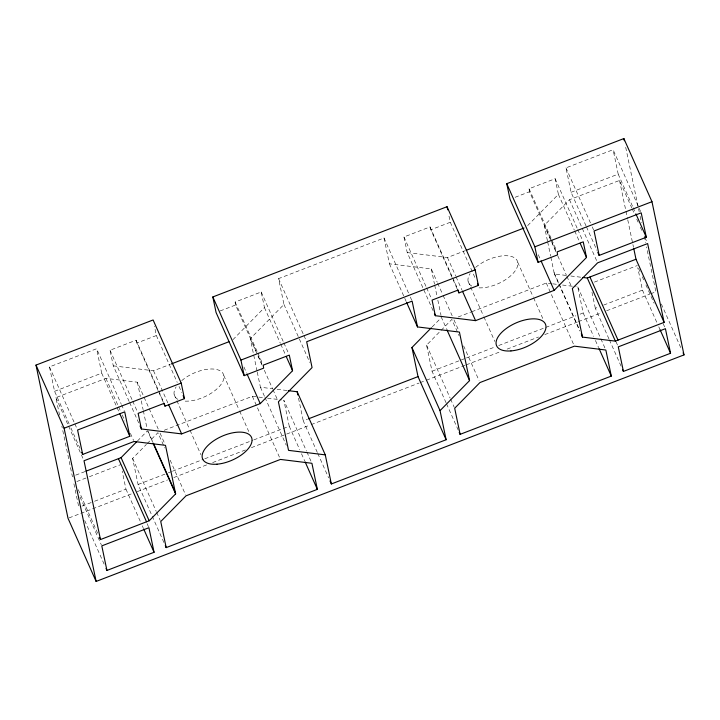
<?xml version="1.0" encoding="UTF-8"?>
<svg xmlns="http://www.w3.org/2000/svg" width="720" height="720" viewBox="0 0 720 720"><rect width="100%" height="100%" fill="white"/><g stroke="black" fill="none" stroke-linecap="round" stroke-linejoin="round"><path stroke-width="0.54" stroke-dasharray="3.6 2.7" d="M232.92 339.696L264.456 307.602L261.198 291.978L235.125 302.031L235.539 305.019L256.392 351.855M137.412 441.036L147.528 430.749L152.514 441.945M163.926 542.52L138.087 484.488L132.633 458.406L146.421 444.384M147.186 443.601L157.914 432.693L164.709 447.966M257.049 371.061L250.29 338.706L283.968 304.443L278.568 278.613L384.012 237.987L408.492 292.959M527.643 225.63L558.396 194.337L555.129 178.713L529.065 188.757L529.479 191.754L556.218 251.829M432.144 326.97L441.459 317.484L446.445 328.68M446.076 402.786L432.027 371.223L426.573 345.141L440.361 331.119M441.126 330.336L451.845 319.428L459.099 335.718M547.434 240.795L544.221 225.441L569.502 199.719L619.524 180.441L631.764 207.936M69.084 423.891L54.576 391.311L49.473 366.894L96.606 348.732L121.086 403.713M586.035 225.882L571.077 192.285L565.974 167.868L613.098 149.706L640.755 211.815M129.159 401.49L113.292 365.85L110.025 350.235L136.098 340.191L158.31 390.078M433.071 310.626L407.232 252.585L403.965 236.97L430.029 226.917L452.241 276.813M163.197 402.084L136.899 343.035L156.357 335.529L154.413 326.196M220.176 310.941L235.539 305.019M457.128 288.819L430.839 229.761L450.297 222.264L448.776 215.001M515.142 197.28L529.479 191.754M54.576 391.311L101.709 373.149L96.606 348.732M571.077 192.285L618.201 174.123L613.098 149.706M59.562 415.143L55.899 397.629L105.921 378.36L137.385 382.212L148.716 407.664M113.292 365.85L153.531 370.782L170.298 364.329M407.232 252.585L447.462 257.517L465.282 250.659M164.205 430.263L252.351 396.306L257.769 396.972M458.145 316.998L470.736 312.147M471.789 311.742L546.282 283.041L551.709 283.698M84.933 471.591L72.369 476.433L61.848 426.087M76.833 481.545L88.353 477.108M89.406 476.703L120.825 464.589M594.378 282.114L637.317 265.563M81.972 506.106L93.492 501.669M94.536 501.264L125.955 489.159L122.157 471.006M138.087 484.488L167.274 473.238M168.318 472.833L171.45 471.627M172.494 471.231L203.769 459.18M204.813 458.775L252.765 440.298M253.809 439.893L289.251 426.231L283.806 400.158L306.468 451.071M317.304 452.403L303.255 420.84L307.422 419.229M432.027 371.223L465.381 358.362M466.425 357.966L494.577 347.112M498.744 345.51L575.892 315.783M580.059 314.172L583.191 312.966L577.737 286.893L575.568 286.623M608.922 338.841L595.323 308.295L598.464 307.08M603.702 305.064L642.447 290.133L637.758 267.705M69.075 517.905L131.949 493.677M137.187 491.661L167.571 479.952M173.862 477.531L207.396 464.607M212.634 462.591L246.168 449.667M251.406 447.651L310.086 425.034M311.139 424.629L419.067 383.04M420.12 382.635L425.358 380.619M426.402 380.214L465.174 365.274M466.227 364.869L500.805 351.54M507.096 349.119L538.533 337.005M544.815 334.584L577.305 322.065M578.349 321.66L601.407 312.777M606.645 310.761L649.611 294.201M650.655 293.796L655.893 291.78L646.515 246.906M550.872 257.247L554.373 273.978L566.442 275.454M570.834 275.994L580.707 277.2M384.012 237.987L389.412 263.808L431.316 268.947L437.211 282.186M552.789 283.833L557.127 284.364M562.554 285.03L574.488 286.497M257.274 372.141L260.433 387.243L272.682 388.746M277.128 389.286L287.154 390.519M258.858 397.098L263.196 397.629M267.534 398.169L281.637 399.897M618.201 174.123L632.709 206.703M633.159 207.72L635.427 212.814M632.214 208.953L634.482 214.047M636.75 219.132L638.109 222.192M640.377 227.277L641.736 230.337M644.913 237.465L647.172 242.55M661.338 304.002L681.282 348.795M638.676 268.623L640.035 271.674M642.303 276.768L643.662 279.819M645.93 284.913L654.084 303.237M663.156 323.604L664.965 327.672M642.447 290.133L656.955 322.713M658.764 326.79L660.132 329.841M565.974 167.868L590.445 222.849M592.263 226.917L593.622 229.977M586.485 226.899L596.916 250.317M569.502 199.719L596.7 260.811M555.129 178.713L577.341 228.609M577.8 229.626L582.327 239.805M558.396 194.337L574.263 229.968M574.713 230.994L579.699 242.19M616.023 341.757L617.841 345.834M609.372 339.858L621.162 366.327M577.737 286.893L600.408 337.797M600.858 338.823L604.935 347.985M529.065 188.757L551.277 238.653M551.727 239.67L556.263 249.849M544.221 225.441L556.011 251.91M557.829 255.978L566.442 275.328M566.892 276.345L571.878 287.541M583.191 312.966L593.613 336.384M595.431 340.461L598.599 347.589M554.085 272.601L579.465 329.616M554.373 273.978L558.45 283.14M558.9 284.157L579.753 330.993M538.299 254.727L540.117 258.795M546.282 283.041L573.93 345.141M517.734 262.242L533.151 296.856M533.601 297.873L543.123 319.257M450.297 222.264L475.227 278.262M468.09 281.367L483.507 315.99M483.957 317.007L494.838 341.442M447.462 257.517L455.625 275.85M456.075 276.867L461.97 290.097M452.7 277.83L457.686 289.026M437.661 283.203L442.647 294.399M443.106 295.416L452.169 315.783M453.978 319.851L458.514 330.039M463.635 345.897L479.052 380.52M403.965 236.97L426.177 286.857M426.627 287.874L431.613 299.07M410.301 297.036L411.66 300.087M426.573 345.141L450.144 398.088M450.594 399.105L454.221 407.25M389.412 263.808L406.179 301.482M446.526 403.803L458.316 430.272M278.568 278.613L303.498 334.611M303.948 335.628L306.216 340.722M283.968 304.443L309.807 362.475M261.198 291.978L283.41 341.874M283.86 342.891L288.846 354.087M264.456 307.602L280.323 343.242M280.782 344.259L285.309 354.438M317.754 453.42L328.635 477.855M306.927 452.088L311.004 461.25M235.125 302.031L257.337 351.918M257.787 352.935L262.773 364.131M258.201 355.932L261.828 364.077M250.29 338.706L262.08 365.175M264.339 370.269L272.502 388.593M272.952 389.61L277.938 400.815M289.251 426.231L299.682 449.649M301.491 453.726L304.668 460.854M260.433 387.243L264.51 396.405M264.969 397.422L286.272 445.275M243.918 366.975L246.636 373.077M252.351 396.306L279.999 458.415M223.803 375.507L239.211 410.121M239.67 411.138L248.733 431.505M156.357 335.529L177.21 382.365M179.028 386.442L181.746 392.553M174.159 394.632L176.427 399.726M176.877 400.743L189.567 429.255M190.026 430.272L200.907 454.707M153.531 370.782L168.039 403.371M158.76 391.095L163.746 402.291M149.166 408.681L158.229 429.048M160.047 433.116L164.583 443.304M170.154 460.179L185.562 494.802M148.149 431.406L152.676 441.594M110.025 350.235L132.237 400.122M132.696 401.139L137.682 412.344M129.609 402.507L138.681 422.874M121.536 404.73L124.254 410.841M105.921 378.36L118.161 405.846M118.62 406.863L120.429 410.94M122.247 415.008L124.965 421.119M130.401 433.332L133.578 440.46M101.709 373.149L116.667 406.746M117.126 407.763L118.935 411.84M132.633 458.406L156.213 511.353M156.663 512.37L160.29 520.515M147.114 523.647L148.473 526.698M125.955 489.159L140.463 521.739M142.272 525.816L143.181 527.85M49.473 366.894L74.412 422.892M74.862 423.909L76.68 427.986M70.902 427.959L79.965 448.326M55.899 397.629L68.139 425.124M68.598 426.141L83.097 458.721M78.264 489.663L98.208 534.465M80.037 497.007L101.349 544.86M84.717 520.56L104.211 564.336M430.029 226.917L430.839 229.761M136.098 340.191L136.899 343.035M625.698 147.321L638.28 207.513M638.514 208.602L639.198 211.887M640.116 216.27L641.484 222.831M644.229 235.962L645.606 242.532M619.524 180.441L627.534 218.745M627.759 219.843L633.474 247.203M591.975 292.275L595.323 308.295M547.668 241.893L550.647 256.149M431.316 268.947L434.475 284.049M434.7 285.129L436.95 295.911M437.85 300.222L441.009 315.324M298.521 398.205L303.255 420.84M137.385 382.212L140.364 396.468M141.282 400.86L143.109 409.635M143.343 410.724L147.006 428.274M73.917 483.822L78.831 507.321M475.659 267.363A26.712 12.987 -24 0 1 510.192 256.158A26.712 12.987 -24 0 1 511.677 274.878A26.712 12.987 -24 0 1 477.279 287.712M471.852 286.11A26.712 12.987 -24 0 1 470.07 273.618M181.728 380.628A26.712 12.987 -24 0 1 216.252 369.423A26.712 12.987 -24 0 1 217.746 388.152A26.712 12.987 -24 0 1 183.339 400.986M177.921 399.375A26.712 12.987 -24 0 1 176.13 386.883"/><path stroke-width="1.08" d="M85.977 471.186L121.077 457.659L136.638 441.828M140.04 425.925L141.399 428.976L181.638 433.908L260.235 403.623L292.563 370.728L289.296 355.104L263.232 365.157L263.646 368.145L244.188 375.642L216.081 312.516L212.832 296.955L447.039 206.703L475.146 269.829L478.404 285.39L458.946 292.887L457.587 289.836M149.175 520.785L175.635 493.875L165.483 445.338L134.028 441.486L84.006 460.755L100.476 539.559L149.175 520.785L121.077 457.659M329.994 480.915L331.353 483.966L446.13 439.74L418.023 376.614L411.948 347.517L431.361 327.762M434.43 313.677L435.33 315.711L475.569 320.643L554.166 290.358L586.503 257.463L583.236 241.839L557.163 251.883L557.577 254.88L538.119 262.377L510.021 199.251L506.763 183.69L623.871 138.564L651.978 201.69L684 354.906L96.129 581.436L68.022 518.31L36 365.094L153.108 319.968L181.215 383.094L184.464 398.655L165.006 406.152L163.647 403.101M446.13 439.74L440.046 410.643L469.566 380.61L459.423 332.073L417.51 326.934L406.638 302.499M171.342 363.924L228.987 341.712M466.326 250.254L523.971 228.042M96.129 581.436L64.107 428.22L181.215 383.094M244.188 375.642L240.93 360.081L475.146 269.829M538.119 262.377L534.87 246.816L651.978 201.69M82.683 454.437L129.816 436.275L124.713 411.858L77.58 430.02L82.683 454.437L81.783 452.394M599.175 255.411L646.308 237.249L641.205 212.832L594.072 230.994L599.175 255.411L597.816 252.351M582.903 277.47L587.286 278.01L635.994 259.245L633.708 248.301M308.466 418.833L418.023 376.614M615.393 341.136L664.101 322.371L647.631 243.567L597.609 262.845L572.328 288.567L582.471 337.104L615.393 341.136L587.286 278.01M106.929 570.447L154.062 552.285L148.923 527.715L101.799 545.877L106.929 570.447L106.029 568.413M166.194 547.614L317.358 489.357L311.913 463.284L280.449 459.432L186.021 495.819L160.74 521.532L166.194 547.614L165.285 545.571M460.125 434.34L611.298 376.092L605.844 350.019L574.389 346.167L479.952 382.554L454.68 408.267L460.125 434.34L459.225 432.306M623.421 371.421L670.554 353.259L665.424 328.689L618.291 346.851L623.421 371.421L622.521 369.387M288.261 390.654L297.171 391.743L325.278 454.869L331.353 483.966M325.278 454.869L288.54 450.369L278.397 401.832L312.066 367.569L306.675 341.739L412.119 301.113L417.51 326.934M635.877 213.831L646.308 237.249M683.091 352.872L684 354.906M635.994 259.245L664.101 322.371M660.132 329.841L670.554 353.259M580.158 243.207L586.503 257.463M589.932 276.993L618.039 340.119M599.058 348.606L611.298 376.092M581.283 333.684L582.192 335.727M581.571 335.061L582.471 337.104M506.763 183.69L534.87 246.816M541.026 260.829L554.166 290.358M477.495 283.356L478.404 285.39M462.429 291.123L475.569 320.643M446.904 329.697L469.566 380.61M411.948 347.517L440.046 410.643M286.218 356.472L292.563 370.728M305.118 461.871L317.358 489.357M212.832 296.955L240.93 360.081M247.086 374.094L260.235 403.623M183.105 395.604L184.464 398.655M168.489 404.388L181.638 433.908M153.585 443.628L175.347 492.498M152.964 442.971L175.635 493.875M119.844 413.874L129.816 436.275M118.431 458.676L146.538 521.802M143.631 528.867L154.062 552.285M36 365.094L64.107 428.22M99.567 537.516L100.476 539.559M458.946 292.887L458.136 290.043L432.072 300.096L435.33 315.711M165.006 406.152L164.205 403.317L138.132 413.361L141.399 428.976M623.871 138.564L624.33 140.751M447.039 206.703L447.696 209.817M297.171 391.743L297.846 394.974M510.948 350.919A26.712 12.987 -24 0 0 545.841 325.368A26.712 12.987 -24 0 0 506.268 328.509A26.712 12.987 -24 0 0 510.948 350.919M217.017 464.184A26.712 12.987 -24 0 0 251.91 438.633A26.712 12.987 -24 0 0 212.328 441.774A26.712 12.987 -24 0 0 217.017 464.184"/></g></svg>
